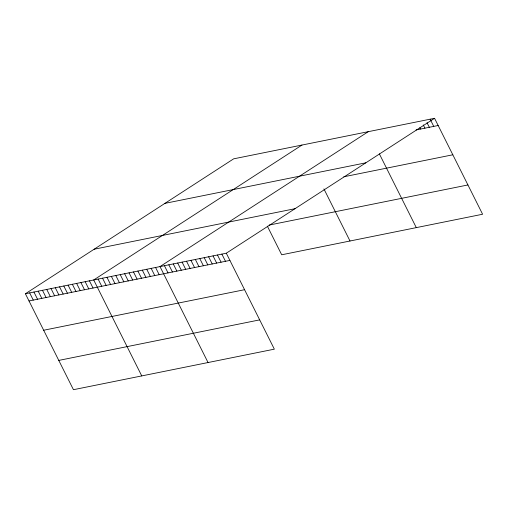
<?xml version="1.0" encoding="UTF-8"?>
<svg xmlns="http://www.w3.org/2000/svg" width="508" height="508" viewBox="0 0 508 508"><rect width="100%" height="100%" fill="white"/><g stroke="black" fill="none" stroke-linecap="round" stroke-linejoin="round"><path stroke-width="0.76" d="M25.4 293.757L226.301 253.213L274.345 349.161L73.444 389.7L25.4 293.757L233.655 158.839L434.556 118.301L482.6 214.243L281.699 254.787L267.36 226.149M301.962 145.059L93.707 279.971L141.751 375.914M368.256 131.68L160.001 266.592L208.051 362.541M226.301 253.213L434.556 118.301M416.058 129.959L438.163 125.501M164.929 203.365L365.83 162.82M343.802 176.784L452.825 154.788M94.126 249.231L295.027 208.693M269.17 225.069L467.938 184.956M29.007 300.958L229.908 260.413M43.669 330.244L244.57 289.7M58.782 360.413L259.683 319.875M430.136 119.189L433.743 126.39M427.025 122.701L429.317 127.279M423.259 124.904L424.898 128.175M419.824 127.756L420.478 129.064M379.355 153.848L416.3 227.622M323.926 188.919L350.006 241.002M221.882 254.108L225.489 261.309M217.462 254.997L221.069 262.198M213.042 255.892L216.649 263.087M208.623 256.781L212.23 263.982M204.203 257.677L207.81 264.871M199.784 258.566L203.384 265.767M195.364 259.461L198.965 266.656M190.945 260.35L194.545 267.551M186.525 261.239L190.125 268.44M182.105 262.134L185.706 269.335M177.686 263.023L181.286 270.224M173.266 263.919L176.867 271.12M168.84 264.808L172.447 272.009M164.421 265.703L168.027 272.904M155.581 267.487L159.188 274.682M151.162 268.376L154.769 275.577M146.742 269.272L150.349 276.466M142.323 270.161L145.929 277.362M137.903 271.056L141.51 278.251M133.483 271.945L137.09 279.146M129.064 272.834L132.671 280.035M124.644 273.729L128.251 280.93M120.225 274.618L123.831 281.819M115.805 275.514L119.412 282.715M111.385 276.403L114.992 283.604M106.966 277.298L110.573 284.493M102.546 278.187L106.153 285.388M98.127 279.082L101.733 286.277M89.44 280.835L93.04 288.036M85.166 281.692L88.773 288.893M80.899 282.556L84.506 289.757M76.632 283.42L80.232 290.62M72.358 284.277L75.965 291.478M68.091 285.14L71.698 292.341M63.824 286.004L67.424 293.205M59.55 286.861L63.157 294.062M55.283 287.725L58.89 294.926M51.016 288.588L54.623 295.789M46.749 289.446L50.349 296.647M42.475 290.309L46.082 297.51M38.208 291.173L41.815 298.374M33.941 292.036L37.541 299.231M29.667 292.894L33.274 300.095"/></g></svg>
